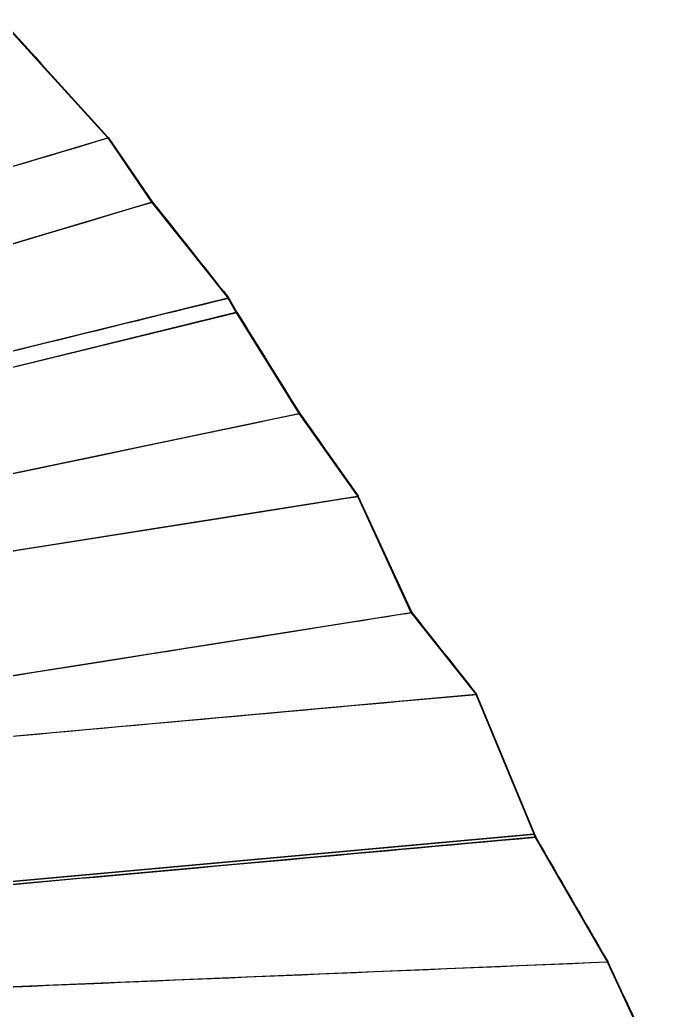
# Model space of a CAD drawing. Header units: metres. Extents: x 225018.4 to 225065.7, y 450831.4 to 450886.9.
# Drawn here: x 225060.03 to 225064.44, y 450875.92 to 450882.78 of the extents above; entities that cross this region are included whole.
import ezdxf

# ---------------------------------------------------------------- set-up
doc = ezdxf.new("R2010")
doc.units = ezdxf.units.M
doc.header["$MEASUREMENT"] = 0
doc.layers.add('사면1', color=7, linetype='Continuous')

msp = doc.modelspace()

# ---------------------------------------------------------------- linework, layer by layer
at = {"layer": '사면1', "color": 53}
for p, q in [((225059.9032, 450882.7788, 170.422), (225060.6431, 450881.9651, 170.9235)), ((225059.9032, 450882.7788, 170.422), (225060.6431, 450881.9651, 170.9235)), ((225055.4, 450880.3974, 167.2752), (225060.6431, 450881.9651, 170.9235)), ((225056.6253, 450880.2279, 168.1754), (225060.9474, 450881.5201, 171.1828)), ((225060.9474, 450881.5201, 171.1828), (225061.4759, 450880.8559, 171.5571)), ((225060.9474, 450881.5201, 171.1828), (225061.4759, 450880.8559, 171.5571)), ((225055.6628, 450879.4329, 167.5673), (225061.4759, 450880.8559, 171.5571)), ((225056.9658, 450879.6393, 168.4757), (225061.5316, 450880.7569, 171.6094)), ((225061.5316, 450880.7569, 171.6094), (225061.9681, 450880.0567, 171.9639)), ((225061.5316, 450880.7569, 171.6094), (225061.9681, 450880.0567, 171.9639)), ((225057.0578, 450879.0274, 168.6192), (225061.9681, 450880.0567, 171.9639)), ((225057.0578, 450879.0274, 168.6192), (225061.9681, 450880.0567, 171.9639)), ((225061.9681, 450880.0567, 171.9639), (225062.3737, 450879.4828, 172.2586)), ((225055.856, 450878.4521, 167.8595), (225062.3737, 450879.4828, 172.2586)), ((225056.3357, 450877.6651, 168.3425), (225062.7434, 450878.6783, 172.6674)), ((225062.7434, 450878.6783, 172.6674), (225063.1929, 450878.1123, 172.9649)), ((225056.0024, 450877.4632, 168.1518), (225063.1929, 450878.1123, 172.9649)), ((225057.2844, 450876.5536, 169.247), (225063.6026, 450877.1239, 173.4763)), ((225063.6026, 450877.1239, 173.4763), (225064.1025, 450876.2604, 173.9313)), ((225063.6026, 450877.1239, 173.4763), (225064.1025, 450876.2604, 173.9313)), ((225056.1159, 450875.9267, 168.6023), (225064.1025, 450876.2604, 173.9313)), ((225056.1159, 450875.9267, 168.6023), (225064.1025, 450876.2604, 173.9313)), ((225064.1025, 450876.2604, 173.9313), (225064.4381, 450875.5374, 174.2822)), ((225064.1025, 450876.2604, 173.9313), (225064.4381, 450875.5374, 174.2822))]:
    msp.add_line(p, q, dxfattribs=at)
at = {"layer": '사면1', "color": 53, "extrusion": (-0.584061, 0.07179, 0.808529)}
for p, q in [((225055.4, 450880.3974, 167.2752), (225060.6431, 450881.9651, 170.9235)), ((225060.6431, 450881.9651, 170.9235), (225060.9474, 450881.5201, 171.1828)), ((225056.6253, 450880.2279, 168.1754), (225060.9474, 450881.5201, 171.1828))]:
    msp.add_line(p, q, dxfattribs=at)
at = {"layer": '사면1', "color": 53, "extrusion": (0.632503, 0.664542, 0.397899)}
for p, q in [((225060.6431, 450881.9651, 170.9235), (225060.9474, 450881.5201, 171.1828)), ((225060.6487, 450881.9647, 170.9152), (225060.953, 450881.5197, 171.1746))]:
    msp.add_line(p, q, dxfattribs=at)
at = {"layer": '사면1', "color": 53, "extrusion": (0.584061, -0.07179, -0.808529)}
msp.add_line((225060.6487, 450881.9647, 170.9152), (225060.953, 450881.5197, 171.1746), dxfattribs=at)
at = {"layer": '사면1', "color": 53, "extrusion": (-0.579703, 0.101231, 0.808515)}
for p, q in [((225055.6628, 450879.4329, 167.5673), (225061.4759, 450880.8559, 171.5571)), ((225061.4759, 450880.8559, 171.5571), (225061.5316, 450880.7569, 171.6094)), ((225056.9658, 450879.6393, 168.4757), (225061.5316, 450880.7569, 171.6094))]:
    msp.add_line(p, q, dxfattribs=at)
at = {"layer": '사면1', "color": 53, "extrusion": (0.682284, 0.602759, 0.413727)}
for p, q in [((225061.4759, 450880.8559, 171.5571), (225061.5316, 450880.7569, 171.6094)), ((225061.4815, 450880.8553, 171.5488), (225061.5373, 450880.7561, 171.6012))]:
    msp.add_line(p, q, dxfattribs=at)
at = {"layer": '사면1', "color": 53, "extrusion": (0.579703, -0.101231, -0.808515)}
msp.add_line((225061.4815, 450880.8553, 171.5488), (225061.5373, 450880.7561, 171.6012), dxfattribs=at)
at = {"layer": '사면1', "color": 53, "extrusion": (-0.569284, 0.149221, 0.808485)}
for p, q in [((225055.856, 450878.4521, 167.8595), (225062.3737, 450879.4828, 172.2586)), ((225062.3737, 450879.4828, 172.2586), (225062.7434, 450878.6783, 172.6674)), ((225056.3357, 450877.6651, 168.3425), (225062.7434, 450878.6783, 172.6674))]:
    msp.add_line(p, q, dxfattribs=at)
at = {"layer": '사면1', "color": 53, "extrusion": (0.569284, -0.149221, -0.808485)}
msp.add_line((225062.3791, 450879.4819, 172.2502), (225062.7488, 450878.6776, 172.659), dxfattribs=at)
at = {"layer": '사면1', "color": 53, "extrusion": (-0.558049, 0.186948, 0.808475)}
for p, q in [((225056.0024, 450877.4632, 168.1518), (225063.1929, 450878.1123, 172.9649)), ((225063.1929, 450878.1123, 172.9649), (225063.5941, 450877.1444, 173.4656)), ((225056.0923, 450876.4673, 168.4441), (225063.5941, 450877.1444, 173.4656)), ((225056.0923, 450876.4673, 168.4441), (225063.5941, 450877.1444, 173.4656)), ((225063.5941, 450877.1444, 173.4656), (225063.6026, 450877.1239, 173.4763)), ((225057.2844, 450876.5536, 169.247), (225063.6026, 450877.1239, 173.4763))]:
    msp.add_line(p, q, dxfattribs=at)
at = {"layer": '사면1', "color": 53, "extrusion": (0.754449, 0.519993, 0.400517)}
for p, q in [((225063.1929, 450878.1123, 172.9649), (225063.5941, 450877.1444, 173.4656)), ((225063.1981, 450878.1113, 172.9563), (225063.5997, 450877.1425, 173.4576)), ((225063.5941, 450877.1444, 173.4656), (225063.5997, 450877.1425, 173.4576))]:
    msp.add_line(p, q, dxfattribs=at)
at = {"layer": '사면1', "color": 53, "extrusion": (0.558049, -0.186948, -0.808475)}
for p, q in [((225063.1981, 450878.1113, 172.9563), (225063.5997, 450877.1425, 173.4576)), ((225056.0979, 450876.4654, 168.436), (225063.5997, 450877.1425, 173.4576)), ((225056.0979, 450876.4654, 168.436), (225063.5997, 450877.1425, 173.4576)), ((225063.5997, 450877.1425, 173.4576), (225063.6081, 450877.1224, 173.468))]:
    msp.add_line(p, q, dxfattribs=at)
at = {"layer": '사면1', "color": 53, "extrusion": (0.754033, 0.520996, 0.399998)}
for p, q in [((225063.5941, 450877.1444, 173.4656), (225063.6026, 450877.1239, 173.4763)), ((225063.5941, 450877.1444, 173.4656), (225063.5997, 450877.1425, 173.4576)), ((225063.5997, 450877.1425, 173.4576), (225063.6081, 450877.1224, 173.468))]:
    msp.add_line(p, q, dxfattribs=at)
at = {"layer": '사면1', "color": 53}
for points, knots in [([(225059.9066, 450882.7816, 170.4122), (225059.9074, 450882.7807, 170.4128), (225059.9081, 450882.7799, 170.4133), (225059.9089, 450882.779, 170.4138), (225060.1548, 450882.5086, 170.5804), (225060.4006, 450882.2382, 170.7471), (225060.6464, 450881.9677, 170.9137)], [-0.003788, -0.003788, -0.003788, -0.003788, 0, 0, 0, 1.204998, 1.204998, 1.204998, 1.204998]), ([(225059.9066, 450882.7816, 170.4122), (225059.9074, 450882.7807, 170.4128), (225059.9081, 450882.7799, 170.4133), (225059.9089, 450882.779, 170.4138), (225060.1548, 450882.5086, 170.5804), (225060.4006, 450882.2382, 170.7471), (225060.6464, 450881.9677, 170.9137)], [-0.003788, -0.003788, -0.003788, -0.003788, 0, 0, 0, 1.204998, 1.204998, 1.204998, 1.204998]), ([(225055.4058, 450880.3967, 167.2671), (225055.4141, 450880.3992, 167.2729), (225055.4224, 450880.4017, 167.2786), (225056.2963, 450880.6631, 167.8867), (225057.1618, 450880.9219, 168.489), (225058.8945, 450881.4401, 169.6946), (225059.7826, 450881.7057, 170.3125), (225060.6487, 450881.9647, 170.9152)], [0.066249, 0.066249, 0.066249, 0.066249, 0.09732, 0.09732, 3.347721, 3.347721, 6.603734, 6.603734, 6.603734, 6.603734]), ([(225055.4058, 450880.3967, 167.2671), (225055.4141, 450880.3992, 167.2729), (225055.4224, 450880.4017, 167.2786), (225056.2963, 450880.6631, 167.8867), (225057.1618, 450880.9219, 168.489), (225058.8945, 450881.4401, 169.6946), (225059.7826, 450881.7057, 170.3125), (225060.6487, 450881.9647, 170.9152)], [0.066249, 0.066249, 0.066249, 0.066249, 0.09732, 0.09732, 3.347721, 3.347721, 6.603734, 6.603734, 6.603734, 6.603734]), ([(225060.6431, 450881.9651, 170.9235), (225060.6436, 450881.9655, 170.9219), (225060.6442, 450881.966, 170.9202), (225060.6453, 450881.9668, 170.917), (225060.6459, 450881.9673, 170.9153), (225060.6464, 450881.9677, 170.9137)], [-0.0107009, -0.0107009, -0.0107009, -0.0107009, -0.00534944, -0.00534944, 0, 0, 0, 0]), ([(225060.6431, 450881.9651, 170.9235), (225060.6436, 450881.9655, 170.9219), (225060.6442, 450881.966, 170.9202), (225060.6453, 450881.9668, 170.917), (225060.6459, 450881.9673, 170.9153), (225060.6464, 450881.9677, 170.9137)], [-0.0107009, -0.0107009, -0.0107009, -0.0107009, -0.00534944, -0.00534944, 0, 0, 0, 0]), ([(225056.6311, 450880.2272, 168.1673), (225056.6397, 450880.2297, 168.1732), (225056.6482, 450880.2322, 168.1792), (225057.8869, 450880.6028, 169.0411), (225059.3171, 450881.0305, 170.0362), (225060.953, 450881.5197, 171.1746)], [-6.284762, -6.284762, -6.284762, -6.284762, -6.241992, -6.241992, -0.068217, -0.068217, -0.068217, -0.068217]), ([(225056.6311, 450880.2272, 168.1673), (225056.6397, 450880.2297, 168.1732), (225056.6482, 450880.2322, 168.1792), (225057.8869, 450880.6028, 169.0411), (225059.3171, 450881.0305, 170.0362), (225060.953, 450881.5197, 171.1746)], [-6.284762, -6.284762, -6.284762, -6.284762, -6.241992, -6.241992, -0.068217, -0.068217, -0.068217, -0.068217]), ([(225060.9474, 450881.5201, 171.1828), (225060.9476, 450881.5206, 171.1818), (225060.9477, 450881.5211, 171.1807), (225060.9479, 450881.5216, 171.1797), (225060.9483, 450881.5227, 171.1771), (225060.9487, 450881.5239, 171.1744), (225060.9491, 450881.5251, 171.1718)], [-0.00348609, -0.00348609, -0.00348609, -0.00348609, 0, 0, 0, 0.00873251, 0.00873251, 0.00873251, 0.00873251]), ([(225060.9474, 450881.5201, 171.1828), (225060.9476, 450881.5206, 171.1818), (225060.9477, 450881.5211, 171.1807), (225060.9479, 450881.5216, 171.1797), (225060.9483, 450881.5227, 171.1771), (225060.9487, 450881.5239, 171.1744), (225060.9491, 450881.5251, 171.1718)], [-0.00348609, -0.00348609, -0.00348609, -0.00348609, 0, 0, 0, 0.00873251, 0.00873251, 0.00873251, 0.00873251]), ([(225060.9491, 450881.5251, 171.1718), (225060.9505, 450881.5234, 171.1727), (225060.9518, 450881.5218, 171.1737), (225060.9531, 450881.5201, 171.1746), (225061.1287, 450881.2994, 171.2989), (225061.3042, 450881.0787, 171.4233), (225061.4797, 450880.858, 171.5476)], [-0.0070185, -0.0070185, -0.0070185, -0.0070185, 0, 0, 0, 0.9244969, 0.9244969, 0.9244969, 0.9244969]), ([(225060.9491, 450881.5251, 171.1718), (225060.9505, 450881.5234, 171.1727), (225060.9518, 450881.5218, 171.1737), (225060.9531, 450881.5201, 171.1746), (225061.1287, 450881.2994, 171.2989), (225061.3042, 450881.0787, 171.4233), (225061.4797, 450880.858, 171.5476)], [-0.0070185, -0.0070185, -0.0070185, -0.0070185, 0, 0, 0, 0.9244969, 0.9244969, 0.9244969, 0.9244969]), ([(225055.6686, 450879.4319, 167.5592), (225055.6777, 450879.4341, 167.5655), (225055.6869, 450879.4364, 167.5718), (225056.6558, 450879.6737, 168.2367), (225057.6155, 450879.9087, 168.8954), (225059.5349, 450880.3787, 170.2128), (225060.5232, 450880.6207, 170.8911), (225061.4815, 450880.8553, 171.5488)], [0.072399, 0.072399, 0.072399, 0.072399, 0.106354, 0.106354, 3.658464, 3.658464, 7.210754, 7.210754, 7.210754, 7.210754]), ([(225055.6686, 450879.4319, 167.5592), (225055.6777, 450879.4341, 167.5655), (225055.6869, 450879.4364, 167.5718), (225056.6558, 450879.6737, 168.2367), (225057.6155, 450879.9087, 168.8954), (225059.5349, 450880.3787, 170.2128), (225060.5232, 450880.6207, 170.8911), (225061.4815, 450880.8553, 171.5488)], [0.072399, 0.072399, 0.072399, 0.072399, 0.106354, 0.106354, 3.658464, 3.658464, 7.210754, 7.210754, 7.210754, 7.210754]), ([(225061.4759, 450880.8559, 171.5571), (225061.4765, 450880.8562, 171.5555), (225061.4772, 450880.8566, 171.5539), (225061.4785, 450880.8573, 171.5507), (225061.4791, 450880.8577, 171.5492), (225061.4797, 450880.858, 171.5476)], [-0.01049639, -0.01049639, -0.01049639, -0.01049639, -0.00524921, -0.00524921, 0, 0, 0, 0]), ([(225061.4759, 450880.8559, 171.5571), (225061.4765, 450880.8562, 171.5555), (225061.4772, 450880.8566, 171.5539), (225061.4785, 450880.8573, 171.5507), (225061.4791, 450880.8577, 171.5492), (225061.4797, 450880.858, 171.5476)], [-0.01049639, -0.01049639, -0.01049639, -0.01049639, -0.00524921, -0.00524921, 0, 0, 0, 0]), ([(225061.5316, 450880.7569, 171.6094), (225061.5317, 450880.7574, 171.6085), (225061.5319, 450880.7579, 171.6075), (225061.532, 450880.7583, 171.6066), (225061.5325, 450880.7598, 171.6037), (225061.5329, 450880.7613, 171.6009), (225061.5333, 450880.7627, 171.598)], [-0.00316758, -0.00316758, -0.00316758, -0.00316758, 0, 0, 0, 0.00973936, 0.00973936, 0.00973936, 0.00973936]), ([(225061.5316, 450880.7569, 171.6094), (225061.5317, 450880.7574, 171.6085), (225061.5319, 450880.7579, 171.6075), (225061.532, 450880.7583, 171.6066), (225061.5325, 450880.7598, 171.6037), (225061.5329, 450880.7613, 171.6009), (225061.5333, 450880.7627, 171.598)], [-0.00316758, -0.00316758, -0.00316758, -0.00316758, 0, 0, 0, 0.00973936, 0.00973936, 0.00973936, 0.00973936]), ([(225061.5333, 450880.7627, 171.598), (225061.5347, 450880.7606, 171.5991), (225061.536, 450880.7585, 171.6002), (225061.5373, 450880.7564, 171.6012), (225061.6828, 450880.523, 171.7194), (225061.8283, 450880.2896, 171.8375), (225061.9737, 450880.0563, 171.9556)], [-0.0081597, -0.0081597, -0.0081597, -0.0081597, 0, 0, 0, 0.8978759, 0.8978759, 0.8978759, 0.8978759]), ([(225061.5333, 450880.7627, 171.598), (225061.5347, 450880.7606, 171.5991), (225061.536, 450880.7585, 171.6002), (225061.5373, 450880.7564, 171.6012), (225061.6828, 450880.523, 171.7194), (225061.8283, 450880.2896, 171.8375), (225061.9737, 450880.0563, 171.9556)], [-0.0081597, -0.0081597, -0.0081597, -0.0081597, 0, 0, 0, 0.8978759, 0.8978759, 0.8978759, 0.8978759]), ([(225056.9716, 450879.6383, 168.4676), (225056.9808, 450879.6405, 168.4739), (225056.99, 450879.6428, 168.4802), (225058.5119, 450880.0154, 169.5248), (225060.0246, 450880.3858, 170.563), (225061.5373, 450880.7561, 171.6012)], [-5.721854, -5.721854, -5.721854, -5.721854, -5.687627, -5.687627, -0.07253, -0.07253, -0.07253, -0.07253]), ([(225056.9716, 450879.6383, 168.4676), (225056.9808, 450879.6405, 168.4739), (225056.99, 450879.6428, 168.4802), (225058.5119, 450880.0154, 169.5248), (225060.0246, 450880.3858, 170.563), (225061.5373, 450880.7561, 171.6012)], [-5.721854, -5.721854, -5.721854, -5.721854, -5.687627, -5.687627, -0.07253, -0.07253, -0.07253, -0.07253]), ([(225057.0636, 450879.0263, 168.6111), (225057.0733, 450879.0283, 168.6177), (225057.083, 450879.0304, 168.6244), (225058.4841, 450879.3244, 169.5787), (225060.1577, 450879.6754, 170.7186), (225061.9737, 450880.0563, 171.9556)], [-6.824511, -6.824511, -6.824511, -6.824511, -6.777672, -6.777672, -0.075729, -0.075729, -0.075729, -0.075729]), ([(225057.0636, 450879.0263, 168.6111), (225057.0733, 450879.0283, 168.6177), (225057.083, 450879.0304, 168.6244), (225058.4841, 450879.3244, 169.5787), (225060.1577, 450879.6754, 170.7186), (225061.9737, 450880.0563, 171.9556)], [-6.824511, -6.824511, -6.824511, -6.824511, -6.777672, -6.777672, -0.075729, -0.075729, -0.075729, -0.075729]), ([(225061.9681, 450880.0567, 171.9639), (225061.9687, 450880.0572, 171.9623), (225061.9693, 450880.0576, 171.9606), (225061.9705, 450880.0586, 171.9574), (225061.9711, 450880.0591, 171.9557), (225061.9717, 450880.0595, 171.9541)], [0, 0, 0, 0, 0.00536649, 0.00536649, 0.01073363, 0.01073363, 0.01073363, 0.01073363]), ([(225061.9717, 450880.0595, 171.9541), (225061.9724, 450880.0585, 171.9546), (225061.9731, 450880.0575, 171.9552), (225061.9738, 450880.0565, 171.9557), (225062.1083, 450879.8662, 172.0534), (225062.2428, 450879.6758, 172.1511), (225062.3772, 450879.4855, 172.2488)], [-0.0040364, -0.0040364, -0.0040364, -0.0040364, 0, 0, 0, 0.7581122, 0.7581122, 0.7581122, 0.7581122]), ([(225055.8617, 450878.4506, 167.8514), (225055.872, 450878.4523, 167.8583), (225055.8823, 450878.4539, 167.8653), (225057.1177, 450878.6495, 168.6991), (225058.523, 450878.8718, 169.6476), (225060.187, 450879.1351, 170.7707), (225061.3187, 450879.3141, 171.5345), (225062.3791, 450879.4819, 172.2502)], [0.079909, 0.079909, 0.079909, 0.079909, 0.098074, 0.098074, 2.261677, 2.261677, 6.121792, 6.121792, 6.121792, 6.121792]), ([(225055.8617, 450878.4506, 167.8514), (225055.872, 450878.4523, 167.8583), (225055.8823, 450878.4539, 167.8653), (225057.1177, 450878.6495, 168.6991), (225058.523, 450878.8718, 169.6476), (225060.187, 450879.1351, 170.7707), (225061.3187, 450879.3141, 171.5345), (225062.3791, 450879.4819, 172.2502)], [0.079909, 0.079909, 0.079909, 0.079909, 0.098074, 0.098074, 2.261677, 2.261677, 6.121792, 6.121792, 6.121792, 6.121792]), ([(225056.3414, 450877.6636, 168.3344), (225056.3515, 450877.6652, 168.3412), (225056.3611, 450877.6667, 168.3477), (225057.9474, 450877.9182, 169.4183), (225062.0485, 450878.5668, 172.1863), (225062.7488, 450878.6776, 172.659)], [-1.578289, -1.578289, -1.578289, -1.578289, -1.568688, -1.568688, -0.061503, -0.061503, -0.061503, -0.061503]), ([(225056.3414, 450877.6636, 168.3344), (225056.3515, 450877.6652, 168.3412), (225056.3611, 450877.6667, 168.3477), (225057.9474, 450877.9182, 169.4183), (225062.0485, 450878.5668, 172.1863), (225062.7488, 450878.6776, 172.659)], [-1.578289, -1.578289, -1.578289, -1.578289, -1.568688, -1.568688, -0.061503, -0.061503, -0.061503, -0.061503]), ([(225062.7468, 450878.6812, 172.6577), (225062.7476, 450878.6802, 172.6581), (225062.7483, 450878.6793, 172.6586), (225062.749, 450878.6784, 172.6591), (225062.898, 450878.4907, 172.7577), (225063.047, 450878.3031, 172.8563), (225063.196, 450878.1154, 172.955)], [-0.0037998, -0.0037998, -0.0037998, -0.0037998, 0, 0, 0, 0.7773744, 0.7773744, 0.7773744, 0.7773744]), ([(225056.008, 450877.4613, 168.1437), (225056.0181, 450877.4622, 168.1504), (225056.0281, 450877.4632, 168.1571), (225057.0611, 450877.5569, 168.8485), (225059.1936, 450877.7496, 170.2759), (225060.7423, 450877.8895, 171.3125), (225062.0982, 450878.012, 172.2201), (225063.1981, 450878.1113, 172.9563)], [0.087602, 0.087602, 0.087602, 0.087602, 0.101593, 0.101593, 1.520406, 1.520406, 5.460059, 5.460059, 5.460059, 5.460059]), ([(225056.008, 450877.4613, 168.1437), (225056.0181, 450877.4622, 168.1504), (225056.0281, 450877.4632, 168.1571), (225057.0611, 450877.5569, 168.8485), (225059.1936, 450877.7496, 170.2759), (225060.7423, 450877.8895, 171.3125), (225062.0982, 450878.012, 172.2201), (225063.1981, 450878.1113, 172.9563)], [0.087602, 0.087602, 0.087602, 0.087602, 0.101593, 0.101593, 1.520406, 1.520406, 5.460059, 5.460059, 5.460059, 5.460059]), ([(225063.1929, 450878.1123, 172.9649), (225063.1934, 450878.1128, 172.9632), (225063.1939, 450878.1133, 172.9616), (225063.1949, 450878.1143, 172.9583), (225063.1955, 450878.1149, 172.9566), (225063.196, 450878.1154, 172.955)], [-0.01088011, -0.01088011, -0.01088011, -0.01088011, -0.0054365, -0.0054365, 0, 0, 0, 0]), ([(225057.2899, 450876.5517, 169.2389), (225057.3018, 450876.5528, 169.2468), (225057.3136, 450876.5538, 169.2547), (225059.0207, 450876.7081, 170.3974), (225061.086, 450876.8946, 171.7798), (225063.6081, 450877.1224, 173.468)], [-9.318472, -9.318472, -9.318472, -9.318472, -9.254422, -9.254422, -0.091242, -0.091242, -0.091242, -0.091242]), ([(225057.2899, 450876.5517, 169.2389), (225057.3018, 450876.5528, 169.2468), (225057.3136, 450876.5538, 169.2547), (225059.0207, 450876.7081, 170.3974), (225061.086, 450876.8946, 171.7798), (225063.6081, 450877.1224, 173.468)], [-9.318472, -9.318472, -9.318472, -9.318472, -9.254422, -9.254422, -0.091242, -0.091242, -0.091242, -0.091242]), ([(225063.6026, 450877.1239, 173.4763), (225063.6033, 450877.1242, 173.4745), (225063.604, 450877.1246, 173.4728), (225063.6047, 450877.1249, 173.471), (225063.6053, 450877.1252, 173.4695), (225063.6059, 450877.1254, 173.468), (225063.6065, 450877.1257, 173.4665)], [-0.00577485, -0.00577485, -0.00577485, -0.00577485, 0, 0, 0, 0.00488521, 0.00488521, 0.00488521, 0.00488521]), ([(225063.6026, 450877.1239, 173.4763), (225063.6033, 450877.1242, 173.4745), (225063.604, 450877.1246, 173.4728), (225063.6047, 450877.1249, 173.471), (225063.6053, 450877.1252, 173.4695), (225063.6059, 450877.1254, 173.468), (225063.6065, 450877.1257, 173.4665)], [-0.00577485, -0.00577485, -0.00577485, -0.00577485, 0, 0, 0, 0.00488521, 0.00488521, 0.00488521, 0.00488521]), ([(225063.6065, 450877.1257, 173.4665), (225063.6071, 450877.1247, 173.467), (225063.6077, 450877.1238, 173.4675), (225063.6082, 450877.1228, 173.4681), (225063.7746, 450876.8354, 173.6195), (225063.9409, 450876.5481, 173.7709), (225064.1072, 450876.2607, 173.9223)], [-0.003693, -0.003693, -0.003693, -0.003693, 0, 0, 0, 1.094773, 1.094773, 1.094773, 1.094773]), ([(225063.6065, 450877.1257, 173.4665), (225063.6071, 450877.1247, 173.467), (225063.6077, 450877.1238, 173.4675), (225063.6082, 450877.1228, 173.4681), (225063.7746, 450876.8354, 173.6195), (225063.9409, 450876.5481, 173.7709), (225064.1072, 450876.2607, 173.9223)], [-0.003693, -0.003693, -0.003693, -0.003693, 0, 0, 0, 1.094773, 1.094773, 1.094773, 1.094773]), ([(225056.1214, 450875.9245, 168.5942), (225057.4328, 450875.9795, 169.4692), (225058.815, 450876.0375, 170.3914), (225061.4312, 450876.1471, 172.137), (225062.7939, 450876.2041, 173.0463), (225064.108, 450876.2592, 173.9231)], [0.095996, 0.095996, 0.095996, 0.095996, 4.769688, 4.769688, 9.504417, 9.504417, 9.504417, 9.504417]), ([(225056.1214, 450875.9245, 168.5942), (225057.4328, 450875.9795, 169.4692), (225058.815, 450876.0375, 170.3914), (225061.4312, 450876.1471, 172.137), (225062.7939, 450876.2041, 173.0463), (225064.108, 450876.2592, 173.9231)], [0.095996, 0.095996, 0.095996, 0.095996, 4.769688, 4.769688, 9.504417, 9.504417, 9.504417, 9.504417]), ([(225064.1025, 450876.2604, 173.9313), (225064.1033, 450876.2605, 173.9298), (225064.1041, 450876.2605, 173.9283), (225064.1057, 450876.2606, 173.9253), (225064.1064, 450876.2607, 173.9238), (225064.1072, 450876.2607, 173.9223), (225064.1072, 450876.2607, 173.9223), (225064.1072, 450876.2607, 173.9223), (225064.1072, 450876.2607, 173.9223)], [0, 0, 0, 0, 0.00507429, 0.00507429, 0.01017525, 0.01017525, 0.01017525, 0.01018265, 0.01018265, 0.01018265, 0.01018265]), ([(225064.1025, 450876.2604, 173.9313), (225064.1033, 450876.2605, 173.9298), (225064.1041, 450876.2605, 173.9283), (225064.1057, 450876.2606, 173.9253), (225064.1064, 450876.2607, 173.9238), (225064.1072, 450876.2607, 173.9223), (225064.1072, 450876.2607, 173.9223), (225064.1072, 450876.2607, 173.9223), (225064.1072, 450876.2607, 173.9223)], [0, 0, 0, 0, 0.00507429, 0.00507429, 0.01017525, 0.01017525, 0.01017525, 0.01018265, 0.01018265, 0.01018265, 0.01018265]), ([(225064.108, 450876.2592, 173.9231), (225064.108, 450876.2591, 173.9231), (225064.108, 450876.2591, 173.9231), (225064.108, 450876.259, 173.9231), (225064.2196, 450876.0187, 174.0397), (225064.3311, 450875.7783, 174.1564), (225064.4426, 450875.538, 174.273)], [-0.0001653, -0.0001653, -0.0001653, -0.0001653, 0, 0, 0, 0.8684785, 0.8684785, 0.8684785, 0.8684785]), ([(225064.108, 450876.2592, 173.9231), (225064.108, 450876.2591, 173.9231), (225064.108, 450876.2591, 173.9231), (225064.108, 450876.259, 173.9231), (225064.2196, 450876.0187, 174.0397), (225064.3311, 450875.7783, 174.1564), (225064.4426, 450875.538, 174.273)], [-0.0001653, -0.0001653, -0.0001653, -0.0001653, 0, 0, 0, 0.8684785, 0.8684785, 0.8684785, 0.8684785])]:
    msp.add_open_spline(points, degree=3, knots=knots, dxfattribs=at)
for points in [[(225060.6464, 450881.9677, 170.9137), (225060.6472, 450881.9667, 170.9142), (225060.6479, 450881.9657, 170.9147), (225060.6487, 450881.9647, 170.9152)], [(225060.6464, 450881.9677, 170.9137), (225060.6472, 450881.9667, 170.9142), (225060.6479, 450881.9657, 170.9147), (225060.6487, 450881.9647, 170.9152)], [(225060.953, 450881.5197, 171.1746), (225060.9517, 450881.5215, 171.1737), (225060.9504, 450881.5233, 171.1727), (225060.9491, 450881.5251, 171.1718)], [(225060.953, 450881.5197, 171.1746), (225060.9517, 450881.5215, 171.1737), (225060.9504, 450881.5233, 171.1727), (225060.9491, 450881.5251, 171.1718)], [(225061.4815, 450880.8553, 171.5488), (225061.4809, 450880.8562, 171.5484), (225061.4803, 450880.8571, 171.548), (225061.4797, 450880.858, 171.5476)], [(225061.4815, 450880.8553, 171.5488), (225061.4809, 450880.8562, 171.5484), (225061.4803, 450880.8571, 171.548), (225061.4797, 450880.858, 171.5476)], [(225061.5373, 450880.7561, 171.6012), (225061.5359, 450880.7583, 171.6001), (225061.5346, 450880.7605, 171.5991), (225061.5333, 450880.7627, 171.598)], [(225061.5373, 450880.7561, 171.6012), (225061.5359, 450880.7583, 171.6001), (225061.5346, 450880.7605, 171.5991), (225061.5333, 450880.7627, 171.598)], [(225061.9737, 450880.0563, 171.9556), (225061.973, 450880.0574, 171.9551), (225061.9724, 450880.0584, 171.9546), (225061.9717, 450880.0595, 171.9541)], [(225061.9737, 450880.0563, 171.9556), (225061.973, 450880.0574, 171.9551), (225061.9724, 450880.0584, 171.9546), (225061.9717, 450880.0595, 171.9541)], [(225062.3772, 450879.4855, 172.2488), (225062.3779, 450879.4843, 172.2493), (225062.3785, 450879.4831, 172.2498), (225062.3791, 450879.4819, 172.2502)], [(225062.7488, 450878.6776, 172.659), (225062.7481, 450878.6788, 172.6585), (225062.7475, 450878.68, 172.6581), (225062.7468, 450878.6812, 172.6577)], [(225063.196, 450878.1154, 172.955), (225063.1967, 450878.114, 172.9554), (225063.1974, 450878.1127, 172.9559), (225063.1981, 450878.1113, 172.9563)], [(225063.196, 450878.1154, 172.955), (225063.1967, 450878.114, 172.9554), (225063.1974, 450878.1127, 172.9559), (225063.1981, 450878.1113, 172.9563)], [(225063.6081, 450877.1224, 173.468), (225063.6076, 450877.1235, 173.4675), (225063.607, 450877.1246, 173.467), (225063.6065, 450877.1257, 173.4665)], [(225063.6081, 450877.1224, 173.468), (225063.6076, 450877.1235, 173.4675), (225063.607, 450877.1246, 173.467), (225063.6065, 450877.1257, 173.4665)], [(225064.1072, 450876.2607, 173.9223), (225064.1075, 450876.2602, 173.9226), (225064.1077, 450876.2597, 173.9228), (225064.108, 450876.2592, 173.9231)], [(225064.1072, 450876.2607, 173.9223), (225064.1075, 450876.2602, 173.9226), (225064.1077, 450876.2597, 173.9228), (225064.108, 450876.2592, 173.9231)]]:
    msp.add_open_spline(points, degree=3, dxfattribs=at)

doc.saveas('drawing.dxf')
